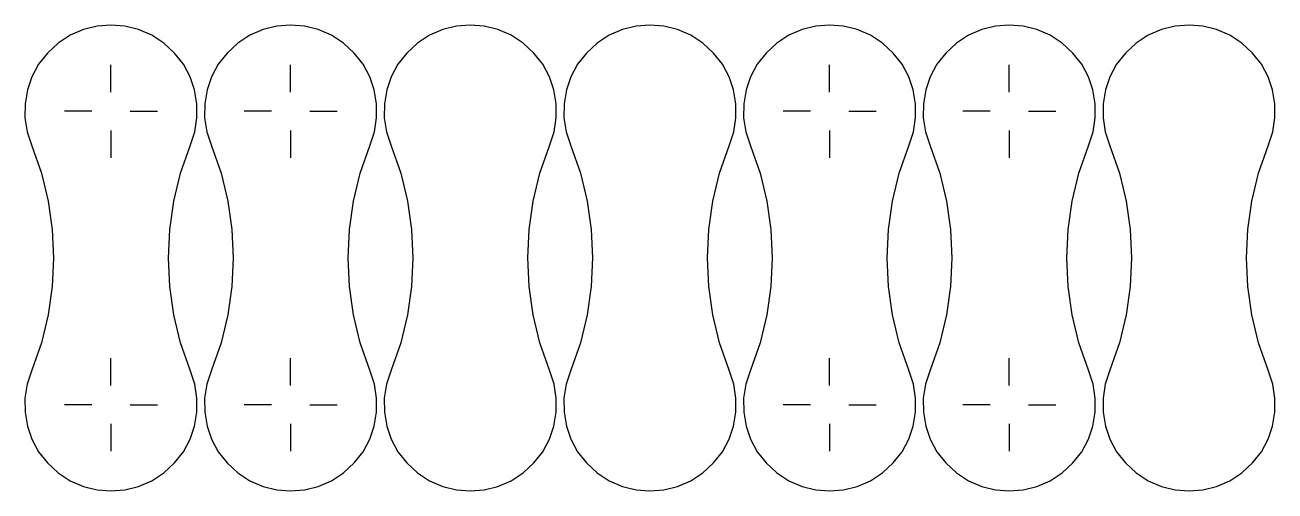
# Model space of a CAD drawing. Extents: x -429 to -60, y 583 to 781.
# Drawn here: x -429.2 to -342.3, y 583.5 to 615.9 of the extents above; entities that cross this region are included whole.
import ezdxf

# ---------------------------------------------------------------- set-up
doc = ezdxf.new("R2010")
doc.units = 0

msp = doc.modelspace()

# ---------------------------------------------------------------- linework, layer by layer
at = {"layer": 'Layer 1'}
for p, q in [((-424.220559, 615.838359), (-425.171344, 615.601687)), ((-423.2495, 615.91725), (-424.220559, 615.838359)), ((-422.278441, 615.838359), (-423.2495, 615.91725)), ((-421.327656, 615.601687), (-422.278441, 615.838359)), ((-411.720559, 615.838359), (-412.671344, 615.601687)), ((-410.7495, 615.91725), (-411.720559, 615.838359)), ((-409.778441, 615.838359), (-410.7495, 615.91725)), ((-408.827656, 615.601687), (-409.778441, 615.838359)), ((-399.221242, 615.838359), (-400.172188, 615.601687)), ((-398.25, 615.91725), (-399.221242, 615.838359)), ((-397.278758, 615.838359), (-398.25, 615.91725)), ((-396.327812, 615.601687), (-397.278758, 615.838359)), ((-386.721242, 615.838359), (-387.672188, 615.601687)), ((-385.75, 615.91725), (-386.721242, 615.838359)), ((-384.778758, 615.838359), (-385.75, 615.91725)), ((-383.827812, 615.601687), (-384.778758, 615.838359)), ((-374.220559, 615.838359), (-375.171344, 615.601687)), ((-373.2495, 615.91725), (-374.220559, 615.838359)), ((-372.278441, 615.838359), (-373.2495, 615.91725)), ((-371.327656, 615.601687), (-372.278441, 615.838359)), ((-361.720559, 615.838359), (-362.671344, 615.601687)), ((-360.7495, 615.91725), (-361.720559, 615.838359)), ((-359.778441, 615.838359), (-360.7495, 615.91725)), ((-358.827656, 615.601687), (-359.778441, 615.838359)), ((-349.220242, 615.838359), (-350.171187, 615.601687)), ((-348.249, 615.91725), (-349.220242, 615.838359)), ((-347.277758, 615.838359), (-348.249, 615.91725)), ((-346.326812, 615.601687), (-347.277758, 615.838359)), ((-426.081582, 615.207234), (-426.931, 614.655)), ((-425.171344, 615.601687), (-426.081582, 615.207234)), ((-420.417418, 615.207234), (-421.327656, 615.601687)), ((-419.568, 614.655), (-420.417418, 615.207234)), ((-413.581582, 615.207234), (-414.431, 614.655)), ((-412.671344, 615.601687), (-413.581582, 615.207234)), ((-407.917418, 615.207234), (-408.827656, 615.601687)), ((-407.068, 614.655), (-407.917418, 615.207234)), ((-401.082539, 615.207234), (-401.932, 614.655)), ((-400.172188, 615.601687), (-401.082539, 615.207234)), ((-395.417461, 615.207234), (-396.327812, 615.601687)), ((-394.568, 614.655), (-395.417461, 615.207234)), ((-388.582539, 615.207234), (-389.432, 614.655)), ((-387.672188, 615.601687), (-388.582539, 615.207234)), ((-382.917461, 615.207234), (-383.827812, 615.601687)), ((-382.068, 614.655), (-382.917461, 615.207234)), ((-376.081582, 615.207234), (-376.931, 614.655)), ((-375.171344, 615.601687), (-376.081582, 615.207234)), ((-370.417418, 615.207234), (-371.327656, 615.601687)), ((-369.568, 614.655), (-370.417418, 615.207234)), ((-363.581582, 615.207234), (-364.431, 614.655)), ((-362.671344, 615.601687), (-363.581582, 615.207234)), ((-357.917418, 615.207234), (-358.827656, 615.601687)), ((-357.068, 614.655), (-357.917418, 615.207234)), ((-351.081539, 615.207234), (-351.931, 614.655)), ((-350.171187, 615.601687), (-351.081539, 615.207234)), ((-345.416461, 615.207234), (-346.326812, 615.601687)), ((-344.567, 614.655), (-345.416461, 615.207234)), ((-426.931, 614.655), (-427.675992, 613.968324)), ((-418.82301, 613.968324), (-419.568, 614.655)), ((-414.431, 614.655), (-415.175992, 613.968324)), ((-406.32301, 613.968324), (-407.068, 614.655)), ((-401.932, 614.655), (-402.676949, 613.968326)), ((-393.823051, 613.968326), (-394.568, 614.655)), ((-389.432, 614.655), (-390.176949, 613.968326)), ((-381.323051, 613.968326), (-382.068, 614.655)), ((-376.931, 614.655), (-377.675992, 613.968324)), ((-368.82301, 613.968324), (-369.568, 614.655)), ((-364.431, 614.655), (-365.175992, 613.968324)), ((-356.32301, 613.968324), (-357.068, 614.655)), ((-351.931, 614.655), (-352.675949, 613.968326)), ((-343.822051, 613.968326), (-344.567, 614.655)), ((-428.283125, 613.183656), (-428.747383, 612.32066)), ((-427.675992, 613.968324), (-428.283125, 613.183656)), ((-423.25, 611.247), (-423.25, 613.147)), ((-418.215891, 613.183656), (-418.82301, 613.968324)), ((-417.75167, 612.32066), (-418.215891, 613.183656)), ((-415.783125, 613.183656), (-416.247383, 612.32066)), ((-415.175992, 613.968324), (-415.783125, 613.183656)), ((-410.75, 611.247), (-410.75, 613.147)), ((-405.715891, 613.183656), (-406.32301, 613.968324)), ((-405.25167, 612.32066), (-405.715891, 613.183656)), ((-403.283969, 613.183672), (-403.748066, 612.320713)), ((-402.676949, 613.968326), (-403.283969, 613.183672)), ((-393.216031, 613.183672), (-393.823051, 613.968326)), ((-392.751934, 612.320713), (-393.216031, 613.183672)), ((-390.783969, 613.183672), (-391.248066, 612.320713)), ((-390.176949, 613.968326), (-390.783969, 613.183672)), ((-380.716031, 613.183672), (-381.323051, 613.968326)), ((-380.251934, 612.320713), (-380.716031, 613.183672)), ((-378.283125, 613.183656), (-378.747383, 612.32066)), ((-377.675992, 613.968324), (-378.283125, 613.183656)), ((-373.25, 611.247), (-373.25, 613.147)), ((-368.215891, 613.183656), (-368.82301, 613.968324)), ((-367.75167, 612.32066), (-368.215891, 613.183656)), ((-365.783125, 613.183656), (-366.247383, 612.32066)), ((-365.175992, 613.968324), (-365.783125, 613.183656)), ((-360.75, 611.247), (-360.75, 613.147)), ((-355.715891, 613.183656), (-356.32301, 613.968324)), ((-355.25167, 612.32066), (-355.715891, 613.183656)), ((-353.282969, 613.183672), (-353.747066, 612.320713)), ((-352.675949, 613.968326), (-353.282969, 613.183672)), ((-343.215031, 613.183672), (-343.822051, 613.968326)), ((-342.750934, 612.320713), (-343.215031, 613.183672)), ((-428.747383, 612.32066), (-429.06375, 611.399)), ((-417.435375, 611.399), (-417.75167, 612.32066)), ((-416.247383, 612.32066), (-416.56375, 611.399)), ((-404.935375, 611.399), (-405.25167, 612.32066)), ((-403.748066, 612.320713), (-404.06425, 611.399125)), ((-392.43575, 611.399125), (-392.751934, 612.320713)), ((-391.248066, 612.320713), (-391.56425, 611.399125)), ((-379.93575, 611.399125), (-380.251934, 612.320713)), ((-378.747383, 612.32066), (-379.06375, 611.399)), ((-367.435375, 611.399), (-367.75167, 612.32066)), ((-366.247383, 612.32066), (-366.56375, 611.399)), ((-354.935375, 611.399), (-355.25167, 612.32066)), ((-353.747066, 612.320713), (-354.06325, 611.399125)), ((-342.43475, 611.399125), (-342.750934, 612.320713)), ((-429.06375, 611.399), (-429.227211, 610.43834)), ((-417.272033, 610.43834), (-417.435375, 611.399)), ((-416.56375, 611.399), (-416.727211, 610.43834)), ((-404.772033, 610.43834), (-404.935375, 611.399)), ((-404.06425, 611.399125), (-404.227527, 610.438584)), ((-392.272473, 610.438584), (-392.43575, 611.399125)), ((-391.56425, 611.399125), (-391.727527, 610.438584)), ((-379.772473, 610.438584), (-379.93575, 611.399125)), ((-379.06375, 611.399), (-379.227211, 610.43834)), ((-367.272033, 610.43834), (-367.435375, 611.399)), ((-366.56375, 611.399), (-366.727211, 610.43834)), ((-354.772033, 610.43834), (-354.935375, 611.399)), ((-354.06325, 611.399125), (-354.226527, 610.438584)), ((-342.271473, 610.438584), (-342.43475, 611.399125)), ((-429.227211, 610.43834), (-429.23275, 609.458344)), ((-424.58, 609.917), (-426.48, 609.917)), ((-421.92, 609.917), (-420.02, 609.917)), ((-417.266672, 609.458344), (-417.272033, 610.43834)), ((-416.727211, 610.43834), (-416.73275, 609.458344)), ((-412.08, 609.917), (-413.98, 609.917)), ((-409.42, 609.917), (-407.52, 609.917)), ((-404.766672, 609.458344), (-404.772033, 610.43834)), ((-404.227527, 610.438584), (-404.232906, 609.458766)), ((-392.267094, 609.458766), (-392.272473, 610.438584)), ((-391.727527, 610.438584), (-391.732906, 609.458766)), ((-379.767094, 609.458766), (-379.772473, 610.438584)), ((-379.227211, 610.43834), (-379.23275, 609.458344)), ((-374.58, 609.917), (-376.48, 609.917)), ((-371.92, 609.917), (-370.02, 609.917)), ((-367.266672, 609.458344), (-367.272033, 610.43834)), ((-366.727211, 610.43834), (-366.73275, 609.458344)), ((-362.08, 609.917), (-363.98, 609.917)), ((-359.42, 609.917), (-357.52, 609.917)), ((-354.766672, 609.458344), (-354.772033, 610.43834)), ((-354.226527, 610.438584), (-354.231906, 609.458766)), ((-342.266094, 609.458766), (-342.271473, 610.438584)), ((-429.23275, 609.458344), (-429.075352, 608.478676)), ((-417.424318, 608.478676), (-417.266672, 609.458344)), ((-416.73275, 609.458344), (-416.575352, 608.478676)), ((-404.924318, 608.478676), (-404.766672, 609.458344)), ((-404.232906, 609.458766), (-404.075395, 608.479346)), ((-392.424605, 608.479346), (-392.267094, 609.458766)), ((-391.732906, 609.458766), (-391.575395, 608.479346)), ((-379.924605, 608.479346), (-379.767094, 609.458766)), ((-379.23275, 609.458344), (-379.075352, 608.478676)), ((-367.424318, 608.478676), (-367.266672, 609.458344)), ((-366.73275, 609.458344), (-366.575352, 608.478676)), ((-354.924318, 608.478676), (-354.766672, 609.458344)), ((-354.231906, 609.458766), (-354.074395, 608.479346)), ((-342.423605, 608.479346), (-342.266094, 609.458766)), ((-429.075352, 608.478676), (-428.75, 607.519)), ((-423.25, 608.587), (-423.25, 606.687)), ((-417.75, 607.519), (-417.424318, 608.478676)), ((-416.575352, 608.478676), (-416.25, 607.519)), ((-410.75, 608.587), (-410.75, 606.687)), ((-405.25, 607.519), (-404.924318, 608.478676)), ((-404.075395, 608.479346), (-403.75, 607.52)), ((-392.75, 607.52), (-392.424605, 608.479346)), ((-391.575395, 608.479346), (-391.25, 607.52)), ((-380.25, 607.52), (-379.924605, 608.479346)), ((-379.075352, 608.478676), (-378.75, 607.519)), ((-373.25, 608.587), (-373.25, 606.687)), ((-367.75, 607.519), (-367.424318, 608.478676)), ((-366.575352, 608.478676), (-366.25, 607.519)), ((-360.75, 608.587), (-360.75, 606.687)), ((-355.25, 607.519), (-354.924318, 608.478676)), ((-354.074395, 608.479346), (-353.749, 607.52)), ((-342.749, 607.52), (-342.423605, 608.479346)), ((-428.75, 607.519), (-428.09375, 605.613625)), ((-418.40625, 605.613625), (-417.75, 607.519)), ((-416.25, 607.519), (-415.59375, 605.613625)), ((-405.90625, 605.613625), (-405.25, 607.519)), ((-403.75, 607.52), (-403.09375, 605.614295)), ((-393.40625, 605.614295), (-392.75, 607.52)), ((-391.25, 607.52), (-390.59375, 605.614295)), ((-380.90625, 605.614295), (-380.25, 607.52)), ((-378.75, 607.519), (-378.09375, 605.613625)), ((-368.40625, 605.613625), (-367.75, 607.519)), ((-366.25, 607.519), (-365.59375, 605.613625)), ((-355.90625, 605.613625), (-355.25, 607.519)), ((-353.749, 607.52), (-353.09275, 605.614295)), ((-343.40525, 605.614295), (-342.749, 607.52)), ((-428.09375, 605.613625), (-427.625, 603.66775)), ((-418.875, 603.66775), (-418.40625, 605.613625)), ((-415.59375, 605.613625), (-415.125, 603.66775)), ((-406.375, 603.66775), (-405.90625, 605.613625)), ((-403.09375, 605.614295), (-402.625, 603.668172)), ((-393.875, 603.668172), (-393.40625, 605.614295)), ((-390.59375, 605.614295), (-390.125, 603.668172)), ((-381.375, 603.668172), (-380.90625, 605.614295)), ((-378.09375, 605.613625), (-377.625, 603.66775)), ((-368.875, 603.66775), (-368.40625, 605.613625)), ((-365.59375, 605.613625), (-365.125, 603.66775)), ((-356.375, 603.66775), (-355.90625, 605.613625)), ((-353.09275, 605.614295), (-352.624, 603.668172)), ((-343.874, 603.668172), (-343.40525, 605.614295)), ((-427.625, 603.66775), (-427.34375, 601.694875)), ((-419.15625, 601.694875), (-418.875, 603.66775)), ((-415.125, 603.66775), (-414.84375, 601.694875)), ((-406.65625, 601.694875), (-406.375, 603.66775)), ((-402.625, 603.668172), (-402.34375, 601.695119)), ((-394.15625, 601.695119), (-393.875, 603.668172)), ((-390.125, 603.668172), (-389.84375, 601.695119)), ((-381.65625, 601.695119), (-381.375, 603.668172)), ((-377.625, 603.66775), (-377.34375, 601.694875)), ((-369.15625, 601.694875), (-368.875, 603.66775)), ((-365.125, 603.66775), (-364.84375, 601.694875)), ((-356.65625, 601.694875), (-356.375, 603.66775)), ((-352.624, 603.668172), (-352.34275, 601.695119)), ((-344.15525, 601.695119), (-343.874, 603.668172)), ((-427.34375, 601.694875), (-427.25, 599.7085)), ((-419.25, 599.7085), (-419.15625, 601.694875)), ((-414.84375, 601.694875), (-414.75, 599.7085)), ((-406.75, 599.7085), (-406.65625, 601.694875)), ((-402.34375, 601.695119), (-402.25, 599.708625)), ((-394.25, 599.708625), (-394.15625, 601.695119)), ((-389.84375, 601.695119), (-389.75, 599.708625)), ((-381.75, 599.708625), (-381.65625, 601.695119)), ((-377.34375, 601.694875), (-377.25, 599.7085)), ((-369.25, 599.7085), (-369.15625, 601.694875)), ((-364.84375, 601.694875), (-364.75, 599.7085)), ((-356.75, 599.7085), (-356.65625, 601.694875)), ((-352.34275, 601.695119), (-352.249, 599.708625)), ((-344.249, 599.708625), (-344.15525, 601.695119)), ((-427.25, 599.7085), (-427.34375, 597.722125)), ((-419.15625, 597.722125), (-419.25, 599.7085)), ((-414.75, 599.7085), (-414.84375, 597.722125)), ((-406.65625, 597.722125), (-406.75, 599.7085)), ((-402.25, 599.708625), (-402.34375, 597.722178)), ((-394.15625, 597.722178), (-394.25, 599.708625)), ((-389.75, 599.708625), (-389.84375, 597.722178)), ((-381.65625, 597.722178), (-381.75, 599.708625)), ((-377.25, 599.7085), (-377.34375, 597.722125)), ((-369.15625, 597.722125), (-369.25, 599.7085)), ((-364.75, 599.7085), (-364.84375, 597.722125)), ((-356.65625, 597.722125), (-356.75, 599.7085)), ((-352.249, 599.708625), (-352.34275, 597.722178)), ((-344.15525, 597.722178), (-344.249, 599.708625)), ((-427.34375, 597.722125), (-427.625, 595.74925)), ((-418.875, 595.74925), (-419.15625, 597.722125)), ((-414.84375, 597.722125), (-415.125, 595.74925)), ((-406.375, 595.74925), (-406.65625, 597.722125)), ((-402.34375, 597.722178), (-402.625, 595.749266)), ((-393.875, 595.749266), (-394.15625, 597.722178)), ((-389.84375, 597.722178), (-390.125, 595.749266)), ((-381.375, 595.749266), (-381.65625, 597.722178)), ((-377.34375, 597.722125), (-377.625, 595.74925)), ((-368.875, 595.74925), (-369.15625, 597.722125)), ((-364.84375, 597.722125), (-365.125, 595.74925)), ((-356.375, 595.74925), (-356.65625, 597.722125)), ((-352.34275, 597.722178), (-352.624, 595.749266)), ((-343.874, 595.749266), (-344.15525, 597.722178)), ((-427.625, 595.74925), (-428.09375, 593.803375)), ((-418.40625, 593.803375), (-418.875, 595.74925)), ((-415.125, 595.74925), (-415.59375, 593.803375)), ((-405.90625, 593.803375), (-406.375, 595.74925)), ((-402.625, 595.749266), (-403.09375, 593.803377)), ((-393.40625, 593.803377), (-393.875, 595.749266)), ((-390.125, 595.749266), (-390.59375, 593.803377)), ((-380.90625, 593.803377), (-381.375, 595.749266)), ((-377.625, 595.74925), (-378.09375, 593.803375)), ((-368.40625, 593.803375), (-368.875, 595.74925)), ((-365.125, 595.74925), (-365.59375, 593.803375)), ((-355.90625, 593.803375), (-356.375, 595.74925)), ((-352.624, 595.749266), (-353.09275, 593.803377)), ((-343.40525, 593.803377), (-343.874, 595.749266)), ((-428.09375, 593.803375), (-428.75, 591.898)), ((-417.75, 591.898), (-418.40625, 593.803375)), ((-415.59375, 593.803375), (-416.25, 591.898)), ((-405.25, 591.898), (-405.90625, 593.803375)), ((-403.09375, 593.803377), (-403.75, 591.898)), ((-392.75, 591.898), (-393.40625, 593.803377)), ((-390.59375, 593.803377), (-391.25, 591.898)), ((-380.25, 591.898), (-380.90625, 593.803377)), ((-378.09375, 593.803375), (-378.75, 591.898)), ((-367.75, 591.898), (-368.40625, 593.803375)), ((-365.59375, 593.803375), (-366.25, 591.898)), ((-355.25, 591.898), (-355.90625, 593.803375)), ((-353.09275, 593.803377), (-353.749, 591.898)), ((-342.749, 591.898), (-343.40525, 593.803377)), ((-423.25, 590.83), (-423.25, 592.73)), ((-410.75, 590.83), (-410.75, 592.73)), ((-373.25, 590.83), (-373.25, 592.73)), ((-360.75, 590.83), (-360.75, 592.73)), ((-428.75, 591.898), (-429.075352, 590.938365)), ((-417.424318, 590.938365), (-417.75, 591.898)), ((-416.25, 591.898), (-416.575352, 590.938365)), ((-404.924318, 590.938365), (-405.25, 591.898)), ((-403.75, 591.898), (-404.075395, 590.938654)), ((-392.424605, 590.938654), (-392.75, 591.898)), ((-391.25, 591.898), (-391.575395, 590.938654)), ((-379.924605, 590.938654), (-380.25, 591.898)), ((-378.75, 591.898), (-379.075352, 590.938365)), ((-367.424318, 590.938365), (-367.75, 591.898)), ((-366.25, 591.898), (-366.575352, 590.938365)), ((-354.924318, 590.938365), (-355.25, 591.898)), ((-353.749, 591.898), (-354.074395, 590.938654)), ((-342.423605, 590.938654), (-342.749, 591.898)), ((-429.075352, 590.938365), (-429.23275, 589.958797)), ((-417.266672, 589.958797), (-417.424318, 590.938365)), ((-416.575352, 590.938365), (-416.73275, 589.958797)), ((-404.766672, 589.958797), (-404.924318, 590.938365)), ((-404.075395, 590.938654), (-404.232906, 589.959234)), ((-392.267094, 589.959234), (-392.424605, 590.938654)), ((-391.575395, 590.938654), (-391.732906, 589.959234)), ((-379.767094, 589.959234), (-379.924605, 590.938654)), ((-379.075352, 590.938365), (-379.23275, 589.958797)), ((-367.266672, 589.958797), (-367.424318, 590.938365)), ((-366.575352, 590.938365), (-366.73275, 589.958797)), ((-354.766672, 589.958797), (-354.924318, 590.938365)), ((-354.074395, 590.938654), (-354.231906, 589.959234)), ((-342.266094, 589.959234), (-342.423605, 590.938654)), ((-429.23275, 589.958797), (-429.227211, 588.978924)), ((-417.272033, 588.978924), (-417.266672, 589.958797)), ((-416.73275, 589.958797), (-416.727211, 588.978924)), ((-404.772033, 588.978924), (-404.766672, 589.958797)), ((-404.232906, 589.959234), (-404.227527, 588.979416)), ((-392.272473, 588.979416), (-392.267094, 589.959234)), ((-391.732906, 589.959234), (-391.727527, 588.979416)), ((-379.772473, 588.979416), (-379.767094, 589.959234)), ((-379.23275, 589.958797), (-379.227211, 588.978924)), ((-367.272033, 588.978924), (-367.266672, 589.958797)), ((-366.73275, 589.958797), (-366.727211, 588.978924)), ((-354.772033, 588.978924), (-354.766672, 589.958797)), ((-354.231906, 589.959234), (-354.226527, 588.979416)), ((-342.271473, 588.979416), (-342.266094, 589.959234)), ((-429.227211, 588.978924), (-429.06375, 588.018375)), ((-424.58, 589.5), (-426.48, 589.5)), ((-421.92, 589.5), (-420.02, 589.5)), ((-417.435375, 588.018375), (-417.272033, 588.978924)), ((-416.727211, 588.978924), (-416.56375, 588.018375)), ((-412.08, 589.5), (-413.98, 589.5)), ((-409.42, 589.5), (-407.52, 589.5)), ((-404.935375, 588.018375), (-404.772033, 588.978924)), ((-404.227527, 588.979416), (-404.06425, 588.018875)), ((-392.43575, 588.018875), (-392.272473, 588.979416)), ((-391.727527, 588.979416), (-391.56425, 588.018875)), ((-379.93575, 588.018875), (-379.772473, 588.979416)), ((-379.227211, 588.978924), (-379.06375, 588.018375)), ((-374.58, 589.5), (-376.48, 589.5)), ((-371.92, 589.5), (-370.02, 589.5)), ((-367.435375, 588.018375), (-367.272033, 588.978924)), ((-366.727211, 588.978924), (-366.56375, 588.018375)), ((-362.08, 589.5), (-363.98, 589.5)), ((-359.42, 589.5), (-357.52, 589.5)), ((-354.935375, 588.018375), (-354.772033, 588.978924)), ((-354.226527, 588.979416), (-354.06325, 588.018875)), ((-342.43475, 588.018875), (-342.271473, 588.979416)), ((-429.06375, 588.018375), (-428.747383, 587.096779)), ((-423.25, 588.17), (-423.25, 586.27)), ((-417.75167, 587.096779), (-417.435375, 588.018375)), ((-416.56375, 588.018375), (-416.247383, 587.096779)), ((-410.75, 588.17), (-410.75, 586.27)), ((-405.25167, 587.096779), (-404.935375, 588.018375)), ((-404.06425, 588.018875), (-403.748066, 587.097287)), ((-392.751934, 587.097287), (-392.43575, 588.018875)), ((-391.56425, 588.018875), (-391.248066, 587.097287)), ((-380.251934, 587.097287), (-379.93575, 588.018875)), ((-379.06375, 588.018375), (-378.747383, 587.096779)), ((-373.25, 588.17), (-373.25, 586.27)), ((-367.75167, 587.096779), (-367.435375, 588.018375)), ((-366.56375, 588.018375), (-366.247383, 587.096779)), ((-360.75, 588.17), (-360.75, 586.27)), ((-355.25167, 587.096779), (-354.935375, 588.018375)), ((-354.06325, 588.018875), (-353.747066, 587.097287)), ((-342.750934, 587.097287), (-342.43475, 588.018875)), ((-428.747383, 587.096779), (-428.283125, 586.233766)), ((-418.215891, 586.233766), (-417.75167, 587.096779)), ((-416.247383, 587.096779), (-415.783125, 586.233766)), ((-405.715891, 586.233766), (-405.25167, 587.096779)), ((-403.748066, 587.097287), (-403.283969, 586.234328)), ((-393.216031, 586.234328), (-392.751934, 587.097287)), ((-391.248066, 587.097287), (-390.783969, 586.234328)), ((-380.716031, 586.234328), (-380.251934, 587.097287)), ((-378.747383, 587.096779), (-378.283125, 586.233766)), ((-368.215891, 586.233766), (-367.75167, 587.096779)), ((-366.247383, 587.096779), (-365.783125, 586.233766)), ((-355.715891, 586.233766), (-355.25167, 587.096779)), ((-353.747066, 587.097287), (-353.282969, 586.234328)), ((-343.215031, 586.234328), (-342.750934, 587.097287)), ((-428.283125, 586.233766), (-427.675992, 585.448963)), ((-418.82301, 585.448963), (-418.215891, 586.233766)), ((-415.783125, 586.233766), (-415.175992, 585.448963)), ((-406.32301, 585.448963), (-405.715891, 586.233766)), ((-403.283969, 586.234328), (-402.676949, 585.449674)), ((-393.823051, 585.449674), (-393.216031, 586.234328)), ((-390.783969, 586.234328), (-390.176949, 585.449674)), ((-381.323051, 585.449674), (-380.716031, 586.234328)), ((-378.283125, 586.233766), (-377.675992, 585.448963)), ((-368.82301, 585.448963), (-368.215891, 586.233766)), ((-365.783125, 586.233766), (-365.175992, 585.448963)), ((-356.32301, 585.448963), (-355.715891, 586.233766)), ((-353.282969, 586.234328), (-352.675949, 585.449674)), ((-343.822051, 585.449674), (-343.215031, 586.234328)), ((-427.675992, 585.448963), (-426.931, 584.762)), ((-419.568, 584.762), (-418.82301, 585.448963)), ((-415.175992, 585.448963), (-414.431, 584.762)), ((-407.068, 584.762), (-406.32301, 585.448963)), ((-402.676949, 585.449674), (-401.932, 584.763)), ((-394.568, 584.763), (-393.823051, 585.449674)), ((-390.176949, 585.449674), (-389.432, 584.763)), ((-382.068, 584.763), (-381.323051, 585.449674)), ((-377.675992, 585.448963), (-376.931, 584.762)), ((-369.568, 584.762), (-368.82301, 585.448963)), ((-365.175992, 585.448963), (-364.431, 584.762)), ((-357.068, 584.762), (-356.32301, 585.448963)), ((-352.675949, 585.449674), (-351.931, 584.763)), ((-344.567, 584.763), (-343.822051, 585.449674)), ((-426.931, 584.762), (-426.081582, 584.209766)), ((-420.417418, 584.209766), (-419.568, 584.762)), ((-414.431, 584.762), (-413.581582, 584.209766)), ((-407.917418, 584.209766), (-407.068, 584.762)), ((-401.932, 584.763), (-401.082539, 584.210438)), ((-395.417461, 584.210438), (-394.568, 584.763)), ((-389.432, 584.763), (-388.582539, 584.210438)), ((-382.917461, 584.210438), (-382.068, 584.763)), ((-376.931, 584.762), (-376.081582, 584.209766)), ((-370.417418, 584.209766), (-369.568, 584.762)), ((-364.431, 584.762), (-363.581582, 584.209766)), ((-357.917418, 584.209766), (-357.068, 584.762)), ((-351.931, 584.763), (-351.081539, 584.210438)), ((-345.416461, 584.210438), (-344.567, 584.763)), ((-426.081582, 584.209766), (-425.171344, 583.815313)), ((-425.171344, 583.815313), (-424.220559, 583.578641)), ((-424.220559, 583.578641), (-423.2495, 583.49975)), ((-423.2495, 583.49975), (-422.278441, 583.578641)), ((-422.278441, 583.578641), (-421.327656, 583.815313)), ((-421.327656, 583.815313), (-420.417418, 584.209766)), ((-413.581582, 584.209766), (-412.671344, 583.815313)), ((-412.671344, 583.815313), (-411.720559, 583.578641)), ((-411.720559, 583.578641), (-410.7495, 583.49975)), ((-410.7495, 583.49975), (-409.778441, 583.578641)), ((-409.778441, 583.578641), (-408.827656, 583.815313)), ((-408.827656, 583.815313), (-407.917418, 584.209766)), ((-401.082539, 584.210438), (-400.172188, 583.81575)), ((-400.172188, 583.81575), (-399.221242, 583.578938)), ((-399.221242, 583.578938), (-398.25, 583.5)), ((-398.25, 583.5), (-397.278758, 583.578938)), ((-397.278758, 583.578938), (-396.327812, 583.81575)), ((-396.327812, 583.81575), (-395.417461, 584.210438)), ((-388.582539, 584.210438), (-387.672188, 583.81575)), ((-387.672188, 583.81575), (-386.721242, 583.578938)), ((-386.721242, 583.578938), (-385.75, 583.5)), ((-385.75, 583.5), (-384.778758, 583.578938)), ((-384.778758, 583.578938), (-383.827812, 583.81575)), ((-383.827812, 583.81575), (-382.917461, 584.210438)), ((-376.081582, 584.209766), (-375.171344, 583.815313)), ((-375.171344, 583.815313), (-374.220559, 583.578641)), ((-374.220559, 583.578641), (-373.2495, 583.49975)), ((-373.2495, 583.49975), (-372.278441, 583.578641)), ((-372.278441, 583.578641), (-371.327656, 583.815313)), ((-371.327656, 583.815313), (-370.417418, 584.209766)), ((-363.581582, 584.209766), (-362.671344, 583.815313)), ((-362.671344, 583.815313), (-361.720559, 583.578641)), ((-361.720559, 583.578641), (-360.7495, 583.49975)), ((-360.7495, 583.49975), (-359.778441, 583.578641)), ((-359.778441, 583.578641), (-358.827656, 583.815313)), ((-358.827656, 583.815313), (-357.917418, 584.209766)), ((-351.081539, 584.210438), (-350.171187, 583.81575)), ((-350.171187, 583.81575), (-349.220242, 583.578938)), ((-349.220242, 583.578938), (-348.249, 583.5)), ((-348.249, 583.5), (-347.277758, 583.578938)), ((-347.277758, 583.578938), (-346.326812, 583.81575)), ((-346.326812, 583.81575), (-345.416461, 584.210438))]:
    msp.add_line(p, q, dxfattribs=at)

doc.saveas('drawing.dxf')
